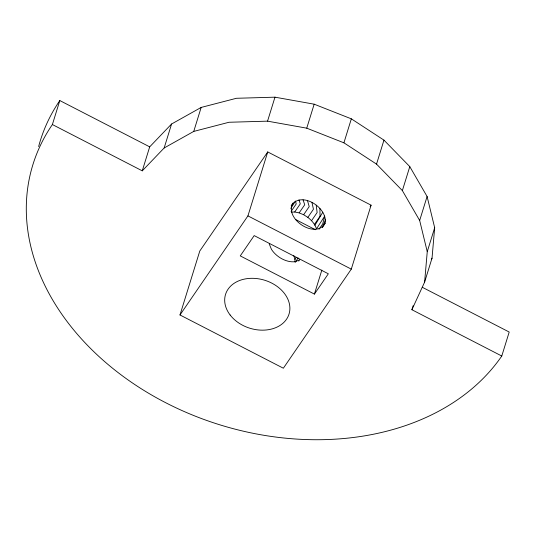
<?xml version="1.0" encoding="UTF-8"?>
<svg xmlns="http://www.w3.org/2000/svg" width="536" height="536" viewBox="0 0 536 536"><rect width="100%" height="100%" fill="white"/><g stroke="black" fill="none" stroke-linecap="round" stroke-linejoin="round"><path stroke-width="0.8" d="M422.294 287.276L509.2 332.039L501.776 356.025L411.896 309.728L424.606 282.137L427.252 251.692L434.676 227.713L427.092 196.491L409.792 166.616L383.957 140.131L351.341 118.838L314.17 104.185L274.975 97.177L236.436 98.282L201.168 107.428L171.58 123.997L149.691 146.857L142.268 170.837L52.387 124.54L59.811 100.56L149.691 146.857M424.606 282.137L432.029 258.151L434.676 227.713M292.958 203.044C283.832 218.675 315.664 239.833 325.124 223.21C328.086 207.814 301.058 190.38 291.209 205.73M142.268 170.837L164.157 147.983L171.58 123.997M164.157 147.983L193.744 131.414L201.168 107.428M179.989 314.974L199.787 251.022L267.732 151.936L371.093 205.174L351.294 269.132L283.35 368.219L179.989 314.974L247.934 215.887L267.732 151.936M193.744 131.414L229.013 122.262L267.551 121.156L274.975 97.177M267.551 121.156L306.746 128.171L314.17 104.185M427.252 251.692L419.668 220.47L402.368 190.602L376.533 164.117L343.918 142.824L351.341 118.838M314.411 294.096L328.334 273.789L254.185 235.599L240.262 255.9L314.411 294.096L321.835 270.111M376.533 164.117L383.957 140.131M402.368 190.602L409.792 166.616M419.668 220.47L427.092 196.491M411.896 309.728L413.135 305.728M322.344 227.271L325.513 219.814M431.339 259.645L432.029 258.151M295.028 262.131L294.941 259.491L296.147 257.307M314.913 225.288L322.813 212.189M295.477 262.097L298.056 257.896M322.538 227.331L325.124 223.21M290.78 208.35L295.537 201.02L296.2 203.975L291.095 211.419M291.443 212.075L294.706 211.988L300.281 203.868L298.981 199.915M294.706 211.988L299.142 212.886L304.716 204.765L303.061 199.807M299.142 212.886L303.631 214.722L309.205 206.601L307.497 200.699M319.014 229.287L322.726 223.874L324.722 216.055L316.501 228.852C315.067 224.169 311.617 220.403 307.865 217.375L313.439 209.254L311.986 202.541M311.563 220.671L317.131 212.544L316.22 205.194M314.465 224.37L320.032 216.249L319.918 208.484M370.148 206.554L371.093 205.174M298.753 261.086L299.691 259.786L295.289 261.635A19.169 12.221 34.4 0 1 271.457 249.361L269.199 243.847M306.746 128.171L343.918 142.824M295.403 219.418L315.423 229.73M247.934 215.887L351.294 269.132M303.631 214.722L307.865 217.375M293.788 255.545L294.941 259.491M38.639 146.542A255.625 193.215 17.2 0 1 59.811 100.56M501.776 356.025A255.625 193.215 17.2 0 1 165.698 402.717A255.625 193.215 17.2 0 1 52.387 124.54M230.138 315A33.232 25.118 17.2 0 0 286.499 319.282A33.232 25.118 17.2 0 0 255.223 278.425A33.232 25.118 17.2 0 0 230.138 315"/></g></svg>
